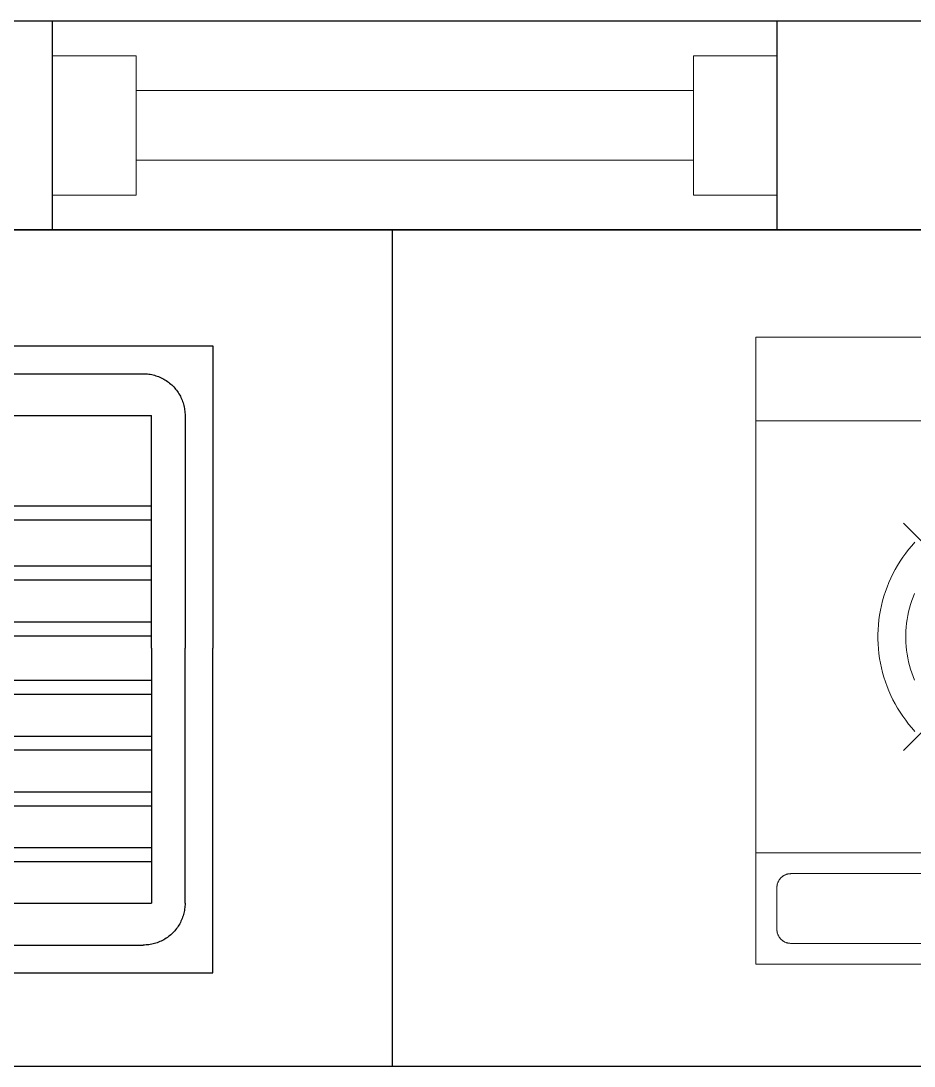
# Model space of a CAD drawing. Header units: centimetres. Extents: x -9 to 689, y 2 to 1997.
# Drawn here: x 112.8 to 176.9, y 1781.6 to 1856.6 of the extents above; entities that cross this region are included whole.
import ezdxf

# ---------------------------------------------------------------- set-up
doc = ezdxf.new("R2010")
doc.units = ezdxf.units.CM
doc.header["$MEASUREMENT"] = 0
for name, color, linetype in [('ARS-Dinding', 7, 'Continuous'), ('ARS-FURNITURE', 252, 'Continuous'), ('FURNITURE', 251, 'Continuous')]:
    doc.layers.add(name, color=color, linetype=linetype)
doc.layers.add('ARS-KUSEN', color=25, linetype='Continuous', lineweight=9)

# ---------------------------------------------------------------- blocks, each defined once
blk = doc.blocks.new('sink')
at = {"layer": 'FURNITURE'}
for points in [[(924.443, 6181.489), (834.443, 6181.489)], [(834.443, 6181.489), (834.443, 6159.806)], [(839.443, 6179.489), (839.341, 6179.487), (839.239, 6179.482), (839.136, 6179.473), (839.035, 6179.461), (838.934, 6179.445), (838.833, 6179.426), (838.733, 6179.403), (838.634, 6179.377), (838.536, 6179.348), (838.439, 6179.315), (838.343, 6179.279), (838.248, 6179.24), (838.155, 6179.198), (838.063, 6179.152), (837.973, 6179.104), (837.885, 6179.052), (837.798, 6178.997), (837.713, 6178.94), (837.631, 6178.879), (837.55, 6178.816), (837.472, 6178.75), (837.396, 6178.681), (837.322, 6178.61), (837.251, 6178.536), (837.182, 6178.46), (837.116, 6178.382), (837.053, 6178.301), (836.992, 6178.219), (836.935, 6178.134), (836.88, 6178.047), (836.828, 6177.959), (836.78, 6177.869), (836.734, 6177.777), (836.692, 6177.684), (836.652, 6177.589), (836.616, 6177.493), (836.584, 6177.396), (836.555, 6177.298), (836.529, 6177.199), (836.506, 6177.099), (836.487, 6176.998), (836.471, 6176.897), (836.459, 6176.795), (836.45, 6176.693), (836.445, 6176.591), (836.443, 6176.489)], [(919.443, 6179.489), (839.443, 6179.489)], [(836.443, 6176.489), (836.443, 6159.806)], [(879.374, 6176.489), (838.844, 6176.489)], [(838.844, 6159.806), (838.844, 6176.489)], [(872.374, 6169.998), (838.844, 6169.998)], [(872.374, 6168.998), (838.844, 6168.998)], [(872.374, 6165.692), (838.844, 6165.692)], [(872.374, 6164.692), (838.844, 6164.692)], [(872.374, 6161.692), (838.844, 6161.692)], [(872.374, 6160.692), (838.844, 6160.692)], [(834.443, 6136.489), (834.443, 6159.806)], [(836.443, 6141.489), (836.443, 6159.806)], [(838.844, 6159.806), (838.844, 6141.489)], [(872.374, 6157.489), (838.844, 6157.489)], [(872.374, 6156.489), (838.844, 6156.489)], [(872.374, 6153.489), (838.844, 6153.489)], [(872.374, 6152.489), (838.844, 6152.489)], [(872.374, 6149.489), (838.844, 6149.489)], [(872.374, 6148.489), (838.844, 6148.489)], [(872.374, 6145.489), (838.844, 6145.489)], [(872.374, 6144.489), (838.844, 6144.489)], [(836.443, 6141.489), (836.445, 6141.386), (836.45, 6141.284), (836.459, 6141.182), (836.471, 6141.08), (836.487, 6140.979), (836.506, 6140.878), (836.529, 6140.778), (836.555, 6140.679), (836.584, 6140.581), (836.616, 6140.484), (836.652, 6140.388), (836.692, 6140.293), (836.734, 6140.2), (836.78, 6140.108), (836.828, 6140.018), (836.88, 6139.93), (836.935, 6139.843), (836.992, 6139.759), (837.053, 6139.676), (837.116, 6139.595), (837.182, 6139.517), (837.251, 6139.441), (837.322, 6139.367), (837.396, 6139.296), (837.472, 6139.227), (837.55, 6139.161), (837.631, 6139.098), (837.713, 6139.038), (837.798, 6138.98), (837.885, 6138.925), (837.973, 6138.874), (838.063, 6138.825), (838.155, 6138.779), (838.248, 6138.737), (838.343, 6138.698), (838.439, 6138.662), (838.536, 6138.629), (838.634, 6138.6), (838.733, 6138.574), (838.833, 6138.551), (838.934, 6138.532), (839.035, 6138.517), (839.136, 6138.504), (839.239, 6138.496), (839.341, 6138.49), (839.443, 6138.489)], [(879.374, 6141.489), (838.844, 6141.489)], [(919.443, 6138.489), (839.443, 6138.489)], [(924.443, 6136.489), (834.443, 6136.489)]]:
    blk.add_lwpolyline(points, dxfattribs=at)
blk = doc.blocks.new('kompor')
at = {"layer": 'ARS-FURNITURE', "lineweight": 0}
blk.add_lwpolyline([(116.99783, 105.7564), (117.74783, 105.7564), (117.74783, 105.3064), (116.99783, 105.3064)], close=True, dxfattribs=at)
for points in [[(117.02283, 105.7414), (117.02249, 105.7414), (117.02215, 105.74138), (117.02181, 105.74135), (117.02147, 105.74131), (117.02113, 105.74126), (117.0208, 105.7412), (117.02046, 105.74112), (117.02013, 105.74103), (117.01981, 105.74094), (117.01948, 105.74083), (117.01916, 105.74071), (117.01885, 105.74058), (117.01854, 105.74044), (117.01823, 105.74028), (117.01793, 105.74012), (117.01764, 105.73995), (117.01735, 105.73977), (117.01706, 105.73957), (117.01679, 105.73937), (117.01652, 105.73916), (117.01626, 105.73894), (117.01601, 105.73871), (117.01576, 105.73848), (117.01552, 105.73823), (117.01529, 105.73798), (117.01507, 105.73772), (117.01486, 105.73745), (117.01466, 105.73717), (117.01447, 105.73689), (117.01429, 105.7366), (117.01412, 105.73631), (117.01395, 105.73601), (117.0138, 105.7357), (117.01366, 105.73539), (117.01353, 105.73507), (117.01341, 105.73475), (117.0133, 105.73443), (117.0132, 105.7341), (117.01312, 105.73377), (117.01304, 105.73344), (117.01298, 105.7331), (117.01292, 105.73277), (117.01288, 105.73243), (117.01286, 105.73209), (117.01284, 105.73175), (117.01283, 105.7314)], [(117.72283, 105.7414), (117.02283, 105.7414)], [(117.01283, 105.7314), (117.01283, 105.7014)], [(117.01283, 105.7014), (117.01284, 105.70106), (117.01286, 105.70072), (117.01288, 105.70038), (117.01292, 105.70004), (117.01298, 105.69971), (117.01304, 105.69937), (117.01312, 105.69904), (117.0132, 105.69871), (117.0133, 105.69838), (117.01341, 105.69806), (117.01353, 105.69774), (117.01366, 105.69742), (117.0138, 105.69711), (117.01395, 105.6968), (117.01412, 105.6965), (117.01429, 105.69621), (117.01447, 105.69592), (117.01466, 105.69564), (117.01486, 105.69536), (117.01507, 105.69509), (117.01529, 105.69483), (117.01552, 105.69458), (117.01576, 105.69433), (117.01601, 105.6941), (117.01626, 105.69387), (117.01652, 105.69365), (117.01679, 105.69344), (117.01706, 105.69324), (117.01735, 105.69304), (117.01764, 105.69286), (117.01793, 105.69269), (117.01823, 105.69253), (117.01854, 105.69237), (117.01885, 105.69223), (117.01916, 105.6921), (117.01948, 105.69198), (117.01981, 105.69187), (117.02013, 105.69178), (117.02046, 105.69169), (117.0208, 105.69161), (117.02113, 105.69155), (117.02147, 105.6915), (117.02181, 105.69146), (117.02215, 105.69143), (117.02249, 105.69141), (117.02283, 105.6914)], [(117.02283, 105.6914), (117.72283, 105.6914)], [(116.99783, 105.6764), (117.74783, 105.6764)], [(117.11191, 105.5893), (117.1096, 105.58671), (117.10738, 105.58404), (117.10525, 105.5813), (117.10322, 105.57849), (117.10129, 105.5756), (117.09946, 105.57265), (117.09773, 105.56964), (117.09611, 105.56657), (117.0946, 105.56345), (117.09319, 105.56027), (117.0919, 105.55705), (117.09072, 105.55379), (117.08965, 105.55049), (117.0887, 105.54715), (117.08787, 105.54378), (117.08715, 105.54038), (117.08655, 105.53696), (117.08607, 105.53352), (117.08571, 105.53007), (117.08547, 105.52661), (117.08535, 105.52314), (117.08535, 105.51967), (117.08547, 105.5162), (117.08571, 105.51274), (117.08607, 105.50929), (117.08655, 105.50585), (117.08715, 105.50243), (117.08787, 105.49903), (117.0887, 105.49566), (117.08965, 105.49232), (117.09072, 105.48902), (117.0919, 105.48576), (117.09319, 105.48254), (117.0946, 105.47936), (117.09611, 105.47624), (117.09773, 105.47317), (117.09946, 105.47016), (117.10129, 105.46721), (117.10322, 105.46432), (117.10525, 105.46151), (117.10738, 105.45877), (117.1096, 105.4561), (117.11191, 105.45351)], [(117.10373, 105.60301), (117.13251, 105.57423)], [(117.11162, 105.5525), (117.11059, 105.54992), (117.10964, 105.54731), (117.10879, 105.54467), (117.10803, 105.542), (117.10736, 105.5393), (117.10679, 105.53659), (117.10631, 105.53385), (117.10592, 105.5311), (117.10563, 105.52834), (117.10544, 105.52557), (117.10534, 105.52279), (117.10534, 105.52002), (117.10544, 105.51724), (117.10563, 105.51447), (117.10592, 105.51171), (117.10631, 105.50896), (117.10679, 105.50622), (117.10736, 105.50351), (117.10803, 105.50081), (117.10879, 105.49814), (117.10964, 105.4955), (117.11059, 105.49289), (117.11162, 105.49031)], [(117.10373, 105.4398), (117.13251, 105.46858)], [(116.99783, 105.3664), (117.74783, 105.3664)]]:
    blk.add_lwpolyline(points, dxfattribs=at)

msp = doc.modelspace()

# ---------------------------------------------------------------- linework, layer by layer
at = {"layer": 'ARS-Dinding'}
for p, q in [((14.433, 1856.646), (343.433, 1856.646)), ((115.062, 1841.646), (115.062, 1856.646)), ((167.062, 1841.646), (167.062, 1856.646)), ((14.433, 1841.646), (343.433, 1841.646))]:
    msp.add_line(p, q, dxfattribs=at)
msp.add_lwpolyline([(29.433, 1781.646), (328.433, 1781.646), (328.433, 1841.646), (29.433, 1841.646)], close=True, dxfattribs=at)
at = {"layer": 'ARS-FURNITURE'}
msp.add_line((139.433, 1841.646), (139.433, 1781.646), dxfattribs=at)
at = {"layer": 'ARS-KUSEN'}
for p, q in [((121.062, 1851.646), (161.062, 1851.646)), ((121.062, 1846.646), (161.062, 1846.646))]:
    msp.add_line(p, q, dxfattribs=at)
for points in [[(115.062, 1854.146), (121.062, 1854.146), (121.062, 1844.146), (115.062, 1844.146)], [(161.062, 1854.146), (167.062, 1854.146), (167.062, 1844.146), (161.062, 1844.146)]]:
    msp.add_lwpolyline(points, close=True, dxfattribs=at)

# ---------------------------------------------------------------- block references
at = {"layer": 'ARS-FURNITURE', "color": 0, "lineweight": 0, "xscale": -100, "yscale": 100, "zscale": 100, "rotation": 180}
msp.add_blockref('kompor', (-11534.247, 12364.594), dxfattribs=at)
at = {"layer": 'ARS-FURNITURE', "xscale": -1}
msp.add_blockref('sink', (961.016, -4348.16), dxfattribs=at)

doc.saveas('drawing.dxf')
